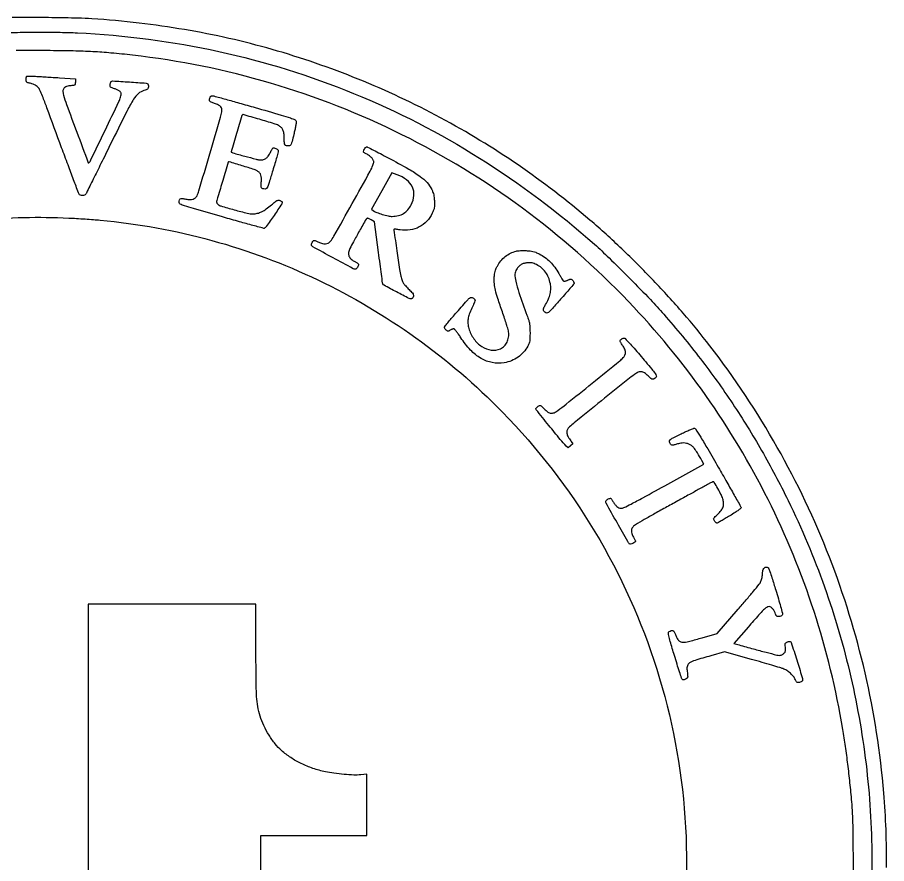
# Model space of a CAD drawing. Extents: x 0 to 2048, y 1 to 2048.
# Drawn here: x 996 to 2048, y 1024 to 2048 of the extents above; entities that cross this region are included whole.
import ezdxf

# ---------------------------------------------------------------- set-up
doc = ezdxf.new("R2010")
doc.units = 0

msp = doc.modelspace()

# ---------------------------------------------------------------- linework, layer by layer
for points in [[(2047.809165, 1019.318115, 0.010519), (2047.093984, 1065.19018, 0.011612), (2044.438928, 1109.5, 0.035914), (2021.769292, 1254.707456, 0.03612), (1978.578429, 1394.890159, 0.036067), (1915.588862, 1527.58941, 0.035577), (1833.93019, 1650.5, 0.014055), (1801.774606, 1689.807834, 0.011952), (1765.719556, 1729.480815, 0.011878), (1727.540303, 1767.66628, 0.013333), (1689, 1802.509484, 0.027057), (1602.079365, 1869.178006, 0.0269), (1508.303368, 1926.210123, 0.02684), (1408.73398, 1972.958353, 0.026653), (1304.5, 2008.893577, 0.014039), (1252.311293, 2022.254344, 0.013469), (1198.732084, 2032.87088, 0.013188), (1143.536311, 2040.778781, 0.012168), (1086.5, 2046.017565, 0.01137), (1069.97905, 2046.753554, 0.001866), (1038.004647, 2047.330685, 0.001827), (1006.021468, 2047.671664, 0.012011), (990, 2047.399056, 0.008542)], [(976, 2028.888917, -0.007911), (996.705621, 2029.579362, -0.004138), (1022.499975, 2029.817588, -0.004138), (1048.294376, 2029.628812, -0.007912), (1069, 2028.978055, -0.041908), (1240.161301, 2006.425111, -0.043384), (1403.113393, 1955.75201, -0.043255), (1555.308527, 1877.548049, -0.041166), (1694.5, 1773.176607, -0.012108), (1712.042491, 1756.83739, -0.003891), (1737.28831, 1731.767824, -0.003898), (1762.159865, 1706.288303, -0.011954), (1778.455171, 1688.5, -0.015184), (1822.669132, 1634.639067, -0.01712), (1861.717841, 1580.258645, -0.017262), (1896.676052, 1523.747813, -0.015973), (1928.620552, 1463.5, -0.028633), (1972.656188, 1358.860552, -0.028556), (2004.493686, 1249.78171, -0.028528), (2023.719937, 1137.677155, -0.028442), (2030.085871, 1024, -0.03606), (2019.291389, 876.427529, -0.037171)], [(2007.198369, 977.786436, 0.004466), (2007.611647, 1023.992282, 0.004467), (2007.199314, 1070.199893, 0.017009), (2005.704012, 1099, 0.004541), (2003.532293, 1121.798379, 0.004763), (2000.977768, 1144.192634, 0.004903), (1998.079973, 1165.866362, 0.00563), (1994.877466, 1186.5, 0.037297), (1960.017003, 1329.076347, 0.037553), (1904.419514, 1464.552086, 0.037518), (1829.126252, 1590.30274, 0.037078), (1735.616646, 1703.919897, 0.043303), (1607.212696, 1816.879988, 0.043529), (1461.485638, 1905.814286, 0.04357), (1302.696609, 1968.108224, 0.043557), (1135.5, 2001.950504, 0.005584), (1109.625042, 2004.585443, 0.009201), (1087.695436, 2006.165195, 0.008175), (1063.992018, 2007.046465, 0.00341), (1032, 2007.494181, 0.001842), (1013.170715, 2007.55992, 0.002065), (995.046875, 2007.481586, 0.001895)], [(950.06031, 1802.386824, -0.035956), (1058.5, 1804.990942, -0.002896), (1067.779934, 1804.492489, -0.001974), (1078.325, 1803.823025, -0.001989), (1088.491262, 1803.096657, -0.004008), (1096.5, 1802.427799, -0.04418), (1231.537187, 1777.90505, -0.044315), (1360.021375, 1730.053429, -0.044228), (1478.291044, 1660.201948, -0.043646), (1583, 1570.36105, -0.058366), (1694.972748, 1425.439368, -0.059078), (1769.881002, 1259.138495, -0.058982), (1803.90606, 1079.678899, -0.057832), (1795.452974, 896, -0.036041)], [(1291.005895, 897.75), (1291, 1058), (1355, 1058), (1419, 1058), (1419, 1095.08532), (1419, 1132.17064), (1411.75, 1131.508429, -0.032331), (1403.407192, 1131.287731, -0.011761), (1391.594512, 1132.017651, -0.011947), (1379.283147, 1133.3665, -0.019968), (1369.021099, 1135.159222, -0.028375), (1353.920282, 1139.332232, -0.031026), (1339.846936, 1145.090533, -0.032182), (1327.078445, 1152.312627, -0.036295), (1315.875301, 1160.858609, -0.044093), (1308.210819, 1168.947662, -0.02879), (1300.81182, 1179.472023, -0.028293), (1294.494333, 1191.074011, -0.035921), (1290.081799, 1202.442419, -0.030381), (1287.259705, 1214.091194, -0.028457), (1285.792604, 1226.253778, -0.013904), (1285.149678, 1244.439734, -0.001865), (1285.004021, 1282.75), (1285, 1338), (1183.5, 1338), (1082, 1338), (1081.977162, 1057.25, -0.000112), (1081.923512, 881.804735, -0.001437)]]:
    msp.add_lwpolyline(points, format="xyb")
for points in [[(1047.5, 1974.651858), (1066.5, 1973.5), (1066.5, 1969.5, -0.01751), (1066.416159, 1967.106612, -0.13661), (1066.045996, 1966.065377, -0.182769), (1065.240687, 1965.518985, -0.036717), (1063.5, 1965.235941, 0.013069), (1058.801463, 1964.69831, 0.045527), (1055.831501, 1963.999601, 0.072508), (1053.846896, 1962.999442, 0.095081), (1052.437362, 1961.544747, 0.052243), (1051.657107, 1960.029956, 0.090496), (1051.389459, 1958.643919, 0.056152), (1051.574355, 1956.836297, 0.010329), (1052.355592, 1953.570058, 0.024279), (1055.848529, 1942.435525, 0.001399), (1068.304517, 1908.868369, 0.000188), (1082.173247, 1871.8547, 0.572691), (1082.991727, 1871.712748, 0.063467), (1085.295007, 1875.262555, 0.000369), (1102.396102, 1910.84038, 0.000498), (1119.176587, 1945.906793, 0.04603), (1121.136817, 1951.221727, 0.01331), (1121.794875, 1953.973606, 0.074506), (1121.884515, 1955.481783, 0.11273), (1121.505707, 1956.648729, 0.049332), (1120.532645, 1957.963928, 0.059353), (1119.533477, 1958.834389, 0.025446), (1118.019642, 1959.756745, 0.024743), (1116.288294, 1960.586389, 0.029855), (1114.587198, 1961.183718, -0.019301), (1110.970803, 1962.368509, -0.10215), (1109.212505, 1963.467904, -0.175571), (1108.52082, 1964.861122, -0.086227), (1108.638774, 1966.864422, -0.014946), (1108.921504, 1967.924111, -0.016564), (1109.258642, 1968.928838, -0.016108), (1109.600605, 1969.762924, -0.077799), (1109.879108, 1970.191197, -0.229187), (1111.537382, 1970.869618, -0.000937), (1131.91448, 1969.561064, -0.001112), (1152.131004, 1968.17959, -0.180664), (1154.134003, 1967.265997, -0.110987), (1154.504385, 1966.680871, -0.040615), (1154.759637, 1965.729295, -0.037808), (1154.878259, 1964.607019, -0.036895), (1154.828178, 1963.470314, -0.06844), (1154.431466, 1961.945031, -0.128654), (1153.669114, 1960.935983, -0.081275), (1152.254806, 1960.152884, -0.016254), (1149.5, 1959.26747, 0.113109), (1142.766662, 1955.55632, 0.07184), (1136.984334, 1948.66854, 0.022572), (1129.099792, 1934.56624, 0.001499), (1108.419602, 1893, -0.000162), (1097.472759, 1870.84893, -0.000259), (1088.113305, 1851.95, -0.000042), (1079.810781, 1835.210615, -0.015549), (1079.162544, 1834, -0.169245), (1077.594269, 1832.644433, -0.091691), (1075.063152, 1832.145586, -0.09312), (1072.555724, 1832.586292, -0.181895), (1071.050883, 1833.904924, -0.032852), (1070.31478, 1835.528271, -0.000187), (1064.407829, 1851.237467, -0.0008), (1057.705117, 1869.170296, -0.000508), (1049.955631, 1890.070298, 0.000224), (1032.08849, 1938.341248, 0.004862), (1026.691253, 1952.479248, 0.015274), (1023.616122, 1959.653431, 0.078749), (1021.209663, 1963.226885, 0.049909), (1019.250929, 1964.949059, 0.048872), (1016.976499, 1966.262867, 0.037314), (1013.99083, 1967.357995, 0.014769), (1009.75, 1968.42924, -0.045429), (1008.29633, 1968.892784, -0.140907), (1007.503363, 1969.533307, -0.122753), (1007.110505, 1970.554991, -0.030711), (1007, 1972.352385, -0.019943), (1007.052734, 1973.673978, -0.024162), (1007.211173, 1974.90427, -0.023823), (1007.439783, 1975.907592, -0.129144), (1007.718887, 1976.385554, -0.191251), (1008.334518, 1976.651269, -0.005787), (1011.17324, 1976.702224, -0.010687), (1014.572736, 1976.65123, -0.007093), (1018.468887, 1976.454078, 0.000516), (1023.599395, 1976.126758, 0.00017), (1031.134611, 1975.656402, 0.00017), (1039.490134, 1975.140546, 0.000193)], [(1284, 1938.651172, -0.000728), (1315.418105, 1929.582666, -0.010263), (1326.612663, 1926.083159, -0.02298), (1332.387248, 1923.846994, -0.269969), (1333.749535, 1921.970783, -0.066531), (1333.698243, 1920.379077, -0.00541), (1332.966165, 1916.260168, -0.0072), (1331.965255, 1911.350748, -0.005475), (1330.732333, 1906, -0.003011), (1328.585201, 1897.35489, -0.040954), (1327.529798, 1894.286886, -0.13123), (1326.382968, 1892.851624, -0.130944), (1324.672327, 1892.177742, -0.087383), (1321.838693, 1892.346435, -0.202451), (1320.15422, 1893.583111, -0.115382), (1319.302654, 1896.257553, -0.020936), (1319.110522, 1901.498304, 0.030854), (1318.776991, 1907.398532, 0.077016), (1317.620509, 1911.546743, 0.096905), (1315.4668, 1914.57105, 0.071879), (1312.108249, 1916.944776, 0.044057), (1307.076452, 1918.976088, 0.001966), (1289.101686, 1924.37328, 0.000446), (1269.586286, 1930.130588, 0.283454), (1268.531606, 1929.842741, 0.11688), (1267.975345, 1928.869493, 0.000144), (1261.555112, 1907.056322, 0.000068), (1255.06319, 1884.964895, 0.324201), (1255.212928, 1884.543383, 0.084723), (1256.934253, 1883.746849, 0.000691), (1271.414089, 1879.848707, 0.001547), (1285.131538, 1876.221588, 0.032556), (1289.282765, 1875.421858, 0.078754), (1293.36901, 1875.552475, 0.103203), (1296.808058, 1876.985508, 0.088189), (1299.762131, 1879.886979, 0.044174), (1302.417581, 1884.417364, -0.01239), (1303.49525, 1886.556588, -0.018635), (1304.548816, 1888.360101, -0.013853), (1305.491682, 1889.757173, -0.241915), (1305.964196, 1890, -0.08182), (1307.871058, 1889.685857, -0.053104), (1309.903863, 1888.747011, -0.054918), (1311.510734, 1887.529268, -0.205985), (1312, 1886.392032, -0.066804), (1311.837383, 1885.180349, -0.00112), (1310.036946, 1878.651056, -0.002861), (1307.878267, 1871.059048, -0.001896), (1305.317262, 1862.367282, -0.001665), (1300.995552, 1848.076081, -0.023851), (1299.199744, 1843.074028, -0.081799), (1297.77921, 1840.785978, -0.21783), (1296.067262, 1840.015313, -0.058093), (1293.15053, 1840.372989, -0.207368), (1291.683515, 1841.481327, -0.135544), (1291.134921, 1843.671829, -0.020661), (1291.431918, 1848.208859, 0.03179), (1291.650486, 1853.273755, 0.079978), (1290.990959, 1856.89715, 0.099714), (1289.350387, 1859.64377, 0.070539), (1286.578295, 1861.944503, 0.061391), (1282.960312, 1863.600604, 0.002152), (1268.218428, 1868.19865, 0.000633), (1252.418211, 1873.030403, 0.303002), (1251.445235, 1872.736966, 0.101277), (1251.267556, 1872.401918, 0.000014), (1244.832769, 1850.495703, 0.000234), (1239.040919, 1830.742015, 0.005074), (1237.400173, 1824.917781, 0.108735), (1237.365564, 1824.194679, 0.05764), (1237.618122, 1823.329258, 0.053334), (1238.097869, 1822.462795, 0.055807), (1238.743773, 1821.731882, 0.112959), (1242.649529, 1819.544092, 0.004309), (1258.775824, 1814.958972, 0.006301), (1274.533738, 1810.837889, 0.061351), (1281.364455, 1810.009769, 0.062092), (1286.573539, 1810.669223, 0.050701), (1291.852479, 1812.603774, 0.041811), (1297.502409, 1815.961066, 0.022736), (1303.859197, 1820.947728, -0.006598), (1308.122971, 1824.520594, -0.048593), (1310.331988, 1825.990572, -0.106268), (1312.003399, 1826.468128, -0.097346), (1313.780585, 1826.240272, -0.042339), (1314.842391, 1825.783538, -0.04538), (1315.786034, 1825.163204, -0.050113), (1316.485853, 1824.481364, -0.127318), (1316.788893, 1823.84592, -0.200959), (1316.431834, 1822.127914, -0.001134), (1306.815726, 1808.186643, -0.001963), (1297.417724, 1794.740526, -0.101164), (1295.109747, 1792.567827, -0.207321), (1294.405199, 1792.465144, -0.000231), (1279.506139, 1796.501883, -0.002057), (1262.812373, 1801.106974, -0.001256), (1243.144269, 1806.673066, -0.000619), (1209.357567, 1816.37177, -0.011021), (1198.545131, 1819.749884, -0.030917), (1193.258227, 1821.902567, -0.28977), (1192.015313, 1823.89292, -0.052551), (1192.354832, 1826.942411, -0.226584), (1193.445521, 1828.343318, -0.146646), (1195.590469, 1828.716833, -0.019353), (1200.19956, 1827.984795, 0.03694), (1205.202118, 1827.369587, 0.085094), (1208.95267, 1827.826625, 0.111323), (1211.704697, 1829.376027, 0.097646), (1213.682565, 1832.023568, 0.039541), (1215.953975, 1837.916448, 0.000371), (1229.153567, 1882.45484, 0.000391), (1242.24802, 1926.886815, 0.037417), (1243.638113, 1933.376397, 0.072691), (1243.606079, 1936.971275, 0.140511), (1242.408526, 1939.560359, 0.105105), (1239.726884, 1941.594416, 0.030379), (1234.870336, 1943.52712, -0.01637), (1230.821853, 1945.008336, -0.12027), (1229.160589, 1946.201537, -0.202627), (1228.675565, 1947.722513, -0.061147), (1229.19996, 1950.14376, -0.042418), (1229.776735, 1951.434579, -0.085506), (1230.471658, 1952.301712, -0.103424), (1231.319509, 1952.785457, -0.08639), (1232.347825, 1952.930389, -0.059045), (1233.989697, 1952.681764, -0.000369), (1248.408424, 1948.707154, -0.001502), (1264.870734, 1944.102888, -0.000956)], [(1444.951282, 1877.87871, -0.006135), (1469.808041, 1864.198065, -0.028844), (1483.500618, 1855.36203, -0.050815), (1491.896143, 1847.814048, -0.070252), (1497.580789, 1839.445527, -0.021874), (1499.066693, 1836.051627, -0.035565), (1499.989594, 1833.045106, -0.031961), (1500.536065, 1829.718832, -0.014055), (1500.851942, 1825.266423, -0.011563), (1500.947523, 1820.389087, -0.043643), (1500.67088, 1817.349389, -0.048816), (1499.886892, 1814.576526, -0.017063), (1498.243475, 1810.766423, -0.078415), (1491.611236, 1801.027323, -0.085401), (1482.472783, 1794.137086, -0.084084), (1471.432157, 1790.626209, -0.073137), (1459.283392, 1790.69793, 0.002867), (1456.66667, 1791.083203, 0.004578), (1454.426088, 1791.379082, 0.001148), (1452.472331, 1791.614353, 0.19849), (1452.273502, 1791.558395, 0.266523), (1451.82987, 1790.45929, 0.000313), (1455.322765, 1765.296307, 0.001945), (1458.586251, 1742.540973, 0.027674), (1460.230218, 1734.5, 0.01567), (1461.681167, 1729.608202, 0.056107), (1463.043687, 1726.651172, 0.049631), (1465.11099, 1723.892197, 0.010435), (1469.282275, 1719.530651, -0.006242), (1473.284771, 1715.415242, -0.047662), (1474.946079, 1713.291184, -0.111208), (1475.522186, 1711.698101, -0.116438), (1475.345236, 1710.040366, -0.050044), (1474.882221, 1709.05219, -0.04864), (1474.228338, 1708.165444, -0.052694), (1473.492389, 1707.502953, -0.109781), (1472.787994, 1707.197688, -0.168914), (1470.305548, 1707.558706, -0.001895), (1455.131918, 1715.513816, -0.00181), (1439.977025, 1723.602856, -0.179512), (1438.403433, 1725.391054, -0.057752), (1438.170981, 1726.297507, -0.000217), (1436.709205, 1737.04179, -0.001131), (1435.084474, 1749.229666, -0.00071), (1433.237494, 1763.485272), (1428.5, 1800.462983), (1424.2636, 1802.798914, 0.017143), (1422.577566, 1803.654582, 0.024137), (1421.016476, 1804.290963, 0.021919), (1419.722999, 1804.683993, 0.203942), (1419.158547, 1804.597987, 0.125853), (1418.272575, 1803.678491, 0.000384), (1410.131889, 1789.316747, 0.002363), (1402.822181, 1776.254205, 0.009496), (1398.544559, 1768.165687, 0.079909), (1396.974426, 1763.229925, 0.135609), (1397.494329, 1758.956409, 0.120852), (1400.223956, 1755.221869, 0.056372), (1405.25, 1751.882358, -0.018371), (1406.686413, 1751.077807, -0.025884), (1407.898438, 1750.250277, -0.024277), (1408.795313, 1749.495821, -0.208674), (1409, 1749.026729, -0.094882), (1408.667447, 1747.290044, -0.043594), (1407.628999, 1745.22287, -0.041585), (1406.343722, 1743.481323, -0.216252), (1405.282891, 1743, -0.124347), (1402.418487, 1743.723548, -0.000732), (1378.179208, 1756.849678, -0.000547), (1353.683496, 1770.195838, -0.175734), (1352.252836, 1771.817461, -0.16461), (1352.180046, 1773.310714, -0.046845), (1353.034281, 1775.505258, -0.04607), (1354.244939, 1777.449631, -0.234622), (1355.353255, 1778, -0.085921), (1355.973903, 1777.892554, -0.00843), (1357.400525, 1777.356053, -0.010463), (1359.088558, 1776.647356, -0.008107), (1360.896949, 1775.80784, 0.044776), (1365.395523, 1774.107642, 0.087975), (1369.191301, 1773.740759, 0.10702), (1372.383773, 1774.701681, 0.092657), (1375.085271, 1776.933076, 0.045923), (1379.254167, 1782.976746, 0.000621), (1401.325661, 1822.359294, 0.000673), (1423.182142, 1861.595927, 0.04195), (1426.443482, 1868.839811, 0.016055), (1427.2353, 1871.3368, 0.066236), (1427.460189, 1872.902123, 0.084986), (1427.240639, 1874.269977, 0.037151), (1426.517704, 1875.965764, 0.066287), (1425.631866, 1877.234201, 0.024994), (1424.088168, 1878.757683, 0.024234), (1422.221358, 1880.268445, 0.027115), (1420.283658, 1881.531594, -0.001454), (1418.422801, 1882.612892, -0.00213), (1416.792223, 1883.57608, -0.001014), (1415.410059, 1884.404296, -0.038655), (1415.115398, 1884.614276, -0.329036), (1414.862711, 1885.65302, -0.032227), (1416.082501, 1888.105383, -0.033048), (1417.63827, 1890.418627, -0.232209), (1418.822603, 1891, -0.1156), (1419.960019, 1890.733468, -0.001259), (1427.149637, 1887.145621, -0.003869), (1435.428072, 1882.907823, -0.002499)], [(1437.155589, 1837.720625), (1424.811178, 1815.651032), (1427.155589, 1813.878387, 0.070563), (1431.013685, 1811.737968, 0.017802), (1437.822784, 1809.405549, 0.018532), (1444.877741, 1807.548734, 0.05513), (1449.839367, 1807, 0.061022), (1457.232961, 1807.905722, 0.076687), (1463.590425, 1810.570129, 0.077098), (1468.824205, 1815.012834, 0.062498), (1472.914974, 1821.145761, 0.096397), (1476.012663, 1832.286014, 0.130608), (1474.143325, 1842.516112, 0.119843), (1467.227071, 1851.085812, 0.073513), (1455.819356, 1857.413818), (1449.5, 1859.790219)], [(1627.703907, 1761.496673, -0.041382), (1634.62429, 1757.332052, -0.040623), (1640.810553, 1752.061359, -0.03847), (1646.346916, 1745.581465, -0.03028), (1651.327497, 1737.80412, 0.008362), (1653.271323, 1734.454192, 0.011888), (1655.118229, 1731.549003, 0.008007), (1656.743001, 1729.204706, 0.146615), (1657.453075, 1728.65638, 0.113483), (1658.137028, 1728.559712, 0.034797), (1659.174346, 1728.721964, 0.032825), (1660.346086, 1729.072072, 0.03066), (1661.489885, 1729.57913, -0.016511), (1662.628693, 1730.123015, -0.017201), (1663.785632, 1730.582619, -0.017147), (1664.809804, 1730.910071, -0.068899), (1665.459319, 1731, -0.165996), (1666.894867, 1730.509905, -0.056481), (1668.49739, 1728.95342, -0.056792), (1669.679213, 1727.124409, -0.211779), (1669.736497, 1725.787245, -0.081921), (1669.206353, 1724.898917, -0.000948), (1664.756173, 1719.652104, -0.002865), (1659.561121, 1713.620942, -0.001863), (1653.492846, 1706.709278, -0.001877), (1643.669168, 1695.687628, -0.023605), (1639.752982, 1691.720581, -0.076967), (1637.433565, 1690.164181, -0.261616), (1635.682774, 1690.294636, -0.05618), (1633.369246, 1692.236892, -0.18431), (1632.613315, 1694.046769, -0.12293), (1633.118807, 1696.378133, -0.019582), (1635.36464, 1700.515525, 0.033865), (1638.690802, 1707.083599, 0.044187), (1640.762304, 1713.489852, 0.0484), (1641.552004, 1719.640067, 0.058201), (1641.055599, 1725.446062, 0.045192), (1638.7349, 1733.16971, 0.060362), (1635.210363, 1739.578828, 0.063808), (1630.437651, 1744.693693, 0.059453), (1624.420279, 1748.582806, 0.019204), (1621.357973, 1749.937921, 0.04502), (1618.960668, 1750.648689, 0.047211), (1616.544891, 1750.900592, 0.023075), (1613.447204, 1750.787179, 0.044088), (1609.241428, 1750.061515, 0.069096), (1605.861918, 1748.644815, 0.067685), (1602.948666, 1746.336361, 0.040501), (1600.15022, 1742.908052, 0.148176), (1598.26701, 1737.017266, 0.059967), (1599.156459, 1728.543455, 0.027283), (1603.09783, 1714.7812, 0.004025), (1612.79511, 1687.5, -0.009963), (1614.879836, 1681.406751, -0.034131), (1615.880232, 1677.345019, -0.033405), (1616.329554, 1673.140788, -0.009247), (1616.470307, 1666.5, -0.006504), (1616.402196, 1659.892806, -0.036346), (1616.063127, 1656.370784, -0.053785), (1615.270768, 1653.574273, -0.025305), (1613.688813, 1650.162497, -0.056656), (1608.574901, 1642.654663, -0.060425), (1602.004431, 1636.667934, -0.059863), (1594.135781, 1632.382961, -0.053904), (1585.193379, 1629.89486, -0.088114), (1570.88419, 1630.068066, -0.08441), (1557.274401, 1635.133374, -0.072717), (1544.522638, 1645.233865, -0.045485), (1532.752279, 1660.25, 0.009172), (1529.98057, 1664.36954, 0.013849), (1527.404244, 1667.842187, 0.008546), (1525.156621, 1670.604182, 0.22116), (1524.305522, 1671, 0.071883), (1523.540411, 1670.889432, 0.020759), (1522.407079, 1670.503073, 0.020419), (1521.151079, 1669.955841, 0.020462), (1519.944821, 1669.308334, -0.017817), (1518.161834, 1668.339062, -0.124105), (1517.20019, 1668.128704, -0.14816), (1516.335758, 1668.420716, -0.028911), (1515.040529, 1669.463321, -0.034988), (1514.259686, 1670.276225, -0.034937), (1513.599406, 1671.190448, -0.037132), (1513.140602, 1672.068691, -0.102149), (1513, 1672.749727, -0.16859), (1513.331195, 1673.70406, -0.002719), (1516.933605, 1678.21841, -0.006777), (1521.258704, 1683.432146, -0.004403), (1526.390995, 1689.344739, -0.000616), (1540.340316, 1705.092756, -0.027375), (1543.428996, 1708.209517, -0.175543), (1545.372422, 1709.003017, -0.156288), (1547.483584, 1708.418799, -0.032976), (1548.446636, 1707.692792, -0.037669), (1549.260803, 1706.875691, -0.040945), (1549.830291, 1706.088777, -0.137), (1550, 1705.481028, -0.093747), (1549.840434, 1704.637464, -0.005055), (1548.818626, 1702.108655, -0.007751), (1547.518921, 1699.115182, -0.005566), (1545.9783, 1695.810629, 0.025068), (1542.977764, 1688.659103, 0.051035), (1541.500533, 1682.754526, 0.059003), (1541.361411, 1677.257194, 0.046867), (1542.461797, 1671.417014, 0.085007), (1548.534553, 1658.829584, 0.095398), (1558.25855, 1649.560286, 0.10834), (1569.664095, 1645.326941, 0.142417), (1580.598931, 1646.905434, 0.091004), (1585.258795, 1650.147094, 0.081405), (1588.680519, 1654.949862, 0.077245), (1590.515799, 1660.832845, 0.070139), (1590.567789, 1667.20051, 0.037257), (1589.946797, 1670.166866, 0.00488), (1588.099037, 1676.345168, 0.005652), (1585.749286, 1683.63869, 0.004704), (1583.090992, 1691.339682, -0.005322), (1577.491203, 1707.627277, -0.021626), (1574.622623, 1717.706987, -0.034322), (1573.342595, 1725.375373, -0.038671), (1573.197105, 1732.843899, -0.016078), (1573.580497, 1737.09336, -0.035782), (1574.205329, 1740.279293, -0.037258), (1575.260104, 1743.264145, -0.018885), (1577.001463, 1746.851365, -0.05063), (1581.217706, 1753.136639, -0.051466), (1586.590272, 1758.408242, -0.052085), (1592.861219, 1762.418847, -0.054449), (1599.734467, 1764.975632, -0.038432), (1601.731665, 1765.319519, -0.011206), (1604.845484, 1765.541832, -0.01119), (1608.374446, 1765.635317, -0.011761), (1611.845902, 1765.56791, -0.014402), (1616.64511, 1765.22304, -0.037709), (1620.044971, 1764.618687, -0.037641), (1623.318975, 1763.509862, -0.014306)], [(1749.268883, 1639.5, -0.000818), (1763.663941, 1622.345245, -0.017204), (1767.767153, 1617.081281, -0.069983), (1769.251546, 1614.284653, -0.266277), (1768.925437, 1612.410157, -0.059994), (1766.738787, 1610.339213, -0.203986), (1764.870769, 1609.890118, -0.133158), (1762.721502, 1610.879131, -0.021032), (1759.250626, 1614.036215, 0.043193), (1754.869962, 1617.679917, 0.126537), (1751.21766, 1619.036949, 0.132887), (1747.47478, 1618.432105, 0.049809), (1742.833267, 1615.75, 0.013457), (1734.85845, 1609.682203, 0.000416), (1702.75252, 1583.816688, 0.000312), (1670.015326, 1557.363926, 0.018811), (1664.310473, 1552.381923, 0.028203), (1662.722656, 1550.707732, 0.058094), (1661.724915, 1549.206162, 0.067007), (1661.185139, 1547.6636, 0.051131), (1661.005265, 1545.881923, 0.052611), (1661.25128, 1543.584631, 0.058625), (1661.97088, 1541.476364, 0.035165), (1663.457976, 1538.85691, 0.007326), (1666.44995, 1534.495659), (1668.3999, 1531.74073), (1665.551985, 1529.291057), (1662.704071, 1526.841384), (1660.404974, 1529.170692, -0.021601), (1653.131261, 1537.206249, -0.003185), (1639.24212, 1554.1687, -0.000502), (1623.903655, 1573.185544, -0.26713), (1623.680249, 1574.609126, -0.080863), (1624.026205, 1575.202592, -0.025537), (1624.720447, 1575.962578, -0.024755), (1625.594063, 1576.744413, -0.025124), (1626.536513, 1577.431967, -0.068755), (1628.076734, 1578.162246, -0.188888), (1629.255881, 1578.082029, -0.081362), (1630.663319, 1577.111553, -0.006813), (1633.818929, 1573.991959, 0.044444), (1638.120281, 1570.336102, 0.126811), (1641.763728, 1568.950748, 0.133398), (1645.50738, 1569.532469, 0.051507), (1650.099962, 1572.176093, 0.012899), (1660.078533, 1579.777996, 0.000662), (1691.70566, 1605.256665, 0.000293), (1725.124135, 1632.283788, 0.033682), (1729.25, 1636.111872, 0.084752), (1731.367287, 1639.299004, 0.118759), (1731.979663, 1642.647755, 0.095928), (1731.026018, 1646.432839, 0.041139), (1728.423647, 1650.974678, -0.007125), (1726.210265, 1654.292648, -0.08192), (1725.586461, 1655.725657, -0.182389), (1725.711355, 1656.81923, -0.065352), (1726.618473, 1658.130911, -0.057214), (1727.445724, 1658.857828, -0.048355), (1728.462866, 1659.426765, -0.050575), (1729.507035, 1659.763884, -0.08917), (1730.410072, 1659.79402, -0.166674), (1731.755049, 1659.10264, -0.004226), (1736.521051, 1654.060088, -0.008027), (1742.291401, 1647.647149, -0.004216)], [(1844.25546, 1503.5, -0.000688), (1854.6393, 1485.370175, -0.001098), (1863.45604, 1469.848172, -0.000197), (1871.210223, 1456.114092, -0.060236), (1871.697075, 1454.940586, -0.288055), (1871.374762, 1453.852528, -0.019651), (1868.761161, 1451.727824, -0.017705), (1864.621649, 1448.84769, -0.005103), (1858.024255, 1444.690586, -0.003963), (1852.520042, 1441.360177, -0.005968), (1847.665196, 1438.55286, -0.002637), (1843.495556, 1436.236582, -0.12611), (1842.572473, 1436, -0.136495), (1841.9401, 1436.175908, -0.041109), (1841.122999, 1436.765182, -0.037805), (1840.275377, 1437.607977, -0.033172), (1839.52324, 1438.604875, -0.057561), (1838.658068, 1440.329193, -0.203025), (1838.719407, 1441.541446, -0.084244), (1839.725428, 1442.952851, -0.005501), (1843.332842, 1446.468046, 0.038713), (1847.685067, 1451.312184, 0.084287), (1850.01349, 1455.715684, 0.095863), (1850.59446, 1460.26287, 0.061834), (1849.601071, 1465.496501, 0.038343), (1847.544667, 1470.531626, 0.011674), (1843.682272, 1477.812593, 0.004654), (1839.424319, 1485.242602, 0.266317), (1838.103185, 1486, 0.115117), (1837.527617, 1485.865705, 0.00245), (1834.907281, 1484.556513, 0.005527), (1831.852986, 1482.969116, 0.003683), (1828.387236, 1481.086002, -0.000271), (1822.952554, 1478.084857, -0.000033), (1811.095001, 1471.546271, -0.000039), (1797.00951, 1463.781815, -0.000033), (1782, 1455.510827, 0.00209), (1767.431341, 1447.404459, 0.003076), (1754.707813, 1440.151619, 0.00144), (1743.935868, 1433.881672, 0.057474), (1741.75, 1432.237733, 0.088252), (1739.797117, 1429.58778, 0.110666), (1739.077554, 1426.629613, 0.090954), (1739.641557, 1423.20515, 0.043699), (1741.512045, 1419.147926, -0.007991), (1742.464971, 1417.417396, -0.010729), (1743.269163, 1415.818052, -0.008065), (1743.886703, 1414.465536, -0.103413), (1744, 1413.923607, -0.259301), (1743.383477, 1412.814722, -0.030897), (1740.818227, 1411.432678, -0.030611), (1738.111844, 1410.379254, -0.281576), (1736.939246, 1410.664902, -0.066935), (1734.681135, 1413.640005, -0.000689), (1721.750336, 1436.531542, -0.000381), (1708.520557, 1460.069896, -0.128522), (1708, 1462.061607, -0.200731), (1708.481174, 1463.211868, -0.046757), (1710.136985, 1464.564487, -0.047576), (1712.140187, 1465.649575, -0.100676), (1713.862912, 1466, -0.218052), (1714.270226, 1465.813501, -0.016149), (1715.059684, 1464.836715, -0.020085), (1715.948838, 1463.557115, -0.01377), (1716.857429, 1462.039881, 0.039845), (1719.015802, 1458.82798, 0.049827), (1721.516926, 1456.253262, 0.057452), (1724.072278, 1454.558749, 0.119409), (1726.384859, 1454.009769, 0.108142), (1730.094257, 1454.839514, 0.009793), (1738.674033, 1459.03807, 0.006383), (1752.9409, 1466.601109, 0.000825), (1783.20806, 1483.209403), (1826.916119, 1507.286992), (1824.265087, 1511.893496, 0.005926), (1818.896447, 1520.971587, 0.026692), (1815.42059, 1526.060055, 0.046652), (1812.561789, 1529.154161, 0.076486), (1809.581968, 1531.10216, 0.041278), (1805.923383, 1532.412036, 0.061833), (1802.565968, 1532.877606, 0.051684), (1798.779547, 1532.539742, 0.020323), (1793.676985, 1531.32933, -0.006383), (1789.926789, 1530.328538, -0.068643), (1788.367921, 1530.154868, -0.157058), (1787.352537, 1530.511411, -0.072668), (1786.361381, 1531.52046, -0.129314), (1785.246091, 1534.360741, -0.233564), (1786.065193, 1536.662158, -0.07348), (1789.570052, 1539.181624, -0.006642), (1799.25, 1544.017202, -0.005855), (1804.845842, 1546.639942, -0.008419), (1809.864896, 1548.819848, -0.005001), (1814.114155, 1550.531376, -0.120415), (1815.375177, 1550.700375, -0.230276), (1816.79748, 1549.810417, -0.00248), (1823.028435, 1539.739444, -0.005401), (1831.405789, 1525.709761, -0.001495)], [(1913.65977, 1355, -0.001518), (1916.849877, 1344.341374, -0.002334), (1919.539715, 1335.09549, -0.000759), (1921.817625, 1327.080985, -0.067546), (1921.990755, 1325.856989, -0.156055), (1921.613345, 1324.653933, -0.119969), (1920.570832, 1323.742526, -0.081985), (1918.848784, 1323.179495, -0.038117), (1916.497668, 1323, -0.069358), (1915.33252, 1323.162406, -0.128678), (1914.515673, 1323.64424, -0.105038), (1913.936244, 1324.543077, -0.036788), (1913.494739, 1326.023955, 0.073591), (1912.342294, 1329.056933, 0.051991), (1910.23938, 1332.040718, 0.054079), (1907.795935, 1334.293989, 0.161168), (1905.661106, 1334.995033, 0.156021), (1902.821743, 1334.07973, 0.038293), (1899.014825, 1330.8866, 0.017622), (1893.036657, 1324.610235, 0.002207), (1880.625622, 1310.5), (1863.190034, 1290.5), (1869.345017, 1288.73496, 0.002488), (1886.630199, 1283.871113, 0.003584), (1901.977092, 1279.75314, 0.001773), (1915.067739, 1276.390516, 0.062052), (1918.202311, 1276, 0.063028), (1919.55166, 1276.170773, 0.045484), (1920.981975, 1276.681053, 0.043475), (1922.366636, 1277.474749, 0.044534), (1923.581187, 1278.490278, 0.037886), (1924.92455, 1280.05425, 0.098687), (1925.549749, 1281.391993, 0.076525), (1925.696956, 1283.066162, 0.01671), (1925.411563, 1285.955141, -0.011797), (1925.082079, 1288.985783, -0.096503), (1925.230988, 1290.362925, -0.161926), (1925.86929, 1291.254782, -0.050297), (1927.312061, 1292.096323, -0.033291), (1928.392432, 1292.504173, -0.032976), (1929.520792, 1292.766565, -0.034841), (1930.53561, 1292.861112, -0.097722), (1931.235691, 1292.739799, -0.227684), (1932.472612, 1291.429641, -0.000806), (1939.143995, 1270.408132, -0.00189), (1945.397621, 1250.328153, -0.079022), (1946.028255, 1245.866631, -0.196447), (1945.573757, 1244.807184, -0.080786), (1944.274708, 1243.88688, -0.063776), (1942.387987, 1243.245329, -0.04751), (1940.198973, 1243.013655, -0.187245), (1939.600431, 1243.238748, -0.043079), (1938.847627, 1244.03912, -0.03877), (1938.084708, 1245.175668, -0.029483), (1937.425619, 1246.523775, 0.069733), (1935.12467, 1250.406058, 0.041907), (1931.435871, 1254.302544, 0.040831), (1926.987521, 1257.665909, 0.051984), (1922.384736, 1259.957242, 0.017042), (1918.773264, 1261.169866, 0.001303), (1908.925785, 1264.079068, 0.001789), (1897.155148, 1267.477428, 0.001362), (1884.239548, 1271.118333), (1851.558123, 1280.235169), (1835.029061, 1275.489019, 0.004607), (1816.070856, 1269.855763, 0.061895), (1809.468335, 1266.893952, 0.185965), (1806.802563, 1263.443178, 0.105262), (1806.373064, 1258.10419, -0.003918), (1807.158876, 1251.676085, -0.067836), (1807.113206, 1249.567689, -0.180763), (1806.410492, 1248.325396, -0.061459), (1804.642029, 1247.177884, -0.019612), (1803.058126, 1246.482676, -0.09176), (1802.084666, 1246.29407, -0.14059), (1801.325481, 1246.504982, -0.071253), (1800.555685, 1247.143685, -0.103443), (1799.87531, 1248.305471, -0.00141), (1797.263843, 1256.164469, -0.003919), (1794.326216, 1265.330351, -0.00256), (1791.074364, 1275.948124, -0.001353), (1786.017705, 1292.932342, -0.016308), (1784.303465, 1299.534135, -0.043085), (1783.822732, 1303.064906, -0.252317), (1784.601838, 1304.698124, -0.079142), (1787.167259, 1306.012321, -0.186944), (1789.277494, 1305.897924, -0.156228), (1791.016127, 1304.330272, -0.051654), (1792.447197, 1301.158976, 0.020967), (1793.210426, 1299.147224, 0.018165), (1794.173644, 1297.105803, 0.01855), (1795.182665, 1295.31993, 0.049701), (1796.066519, 1294.158976, 0.134481), (1799.099723, 1292.285027, 0.098639), (1803.057826, 1291.930178, 0.03758), (1809.704919, 1293.155929, 0.004095), (1824.730704, 1297.24448), (1842.961408, 1302.365816), (1868.230704, 1331.679978, 0.002238), (1878.052851, 1343.178033, 0.00321), (1886.646032, 1353.462243, 0.001735), (1893.824624, 1362.22826, 0.049428), (1895.43664, 1364.667802, 0.042449), (1896.240673, 1366.567936, 0.023608), (1896.907708, 1368.994671, 0.022347), (1897.386476, 1371.681328, 0.022708), (1897.620326, 1374.385658, -0.035566), (1898.090591, 1378.568666, -0.1055), (1899.191183, 1381.221399, -0.160511), (1900.960399, 1382.56355, -0.120317), (1903.411758, 1382.787741, -0.254487), (1904.731021, 1381.791736, -0.018104), (1906.540413, 1377.383943, -0.012839), (1909.09068, 1369.880832, -0.00203)]]:
    msp.add_lwpolyline(points, format="xyb", close=True)

doc.saveas('drawing.dxf')
